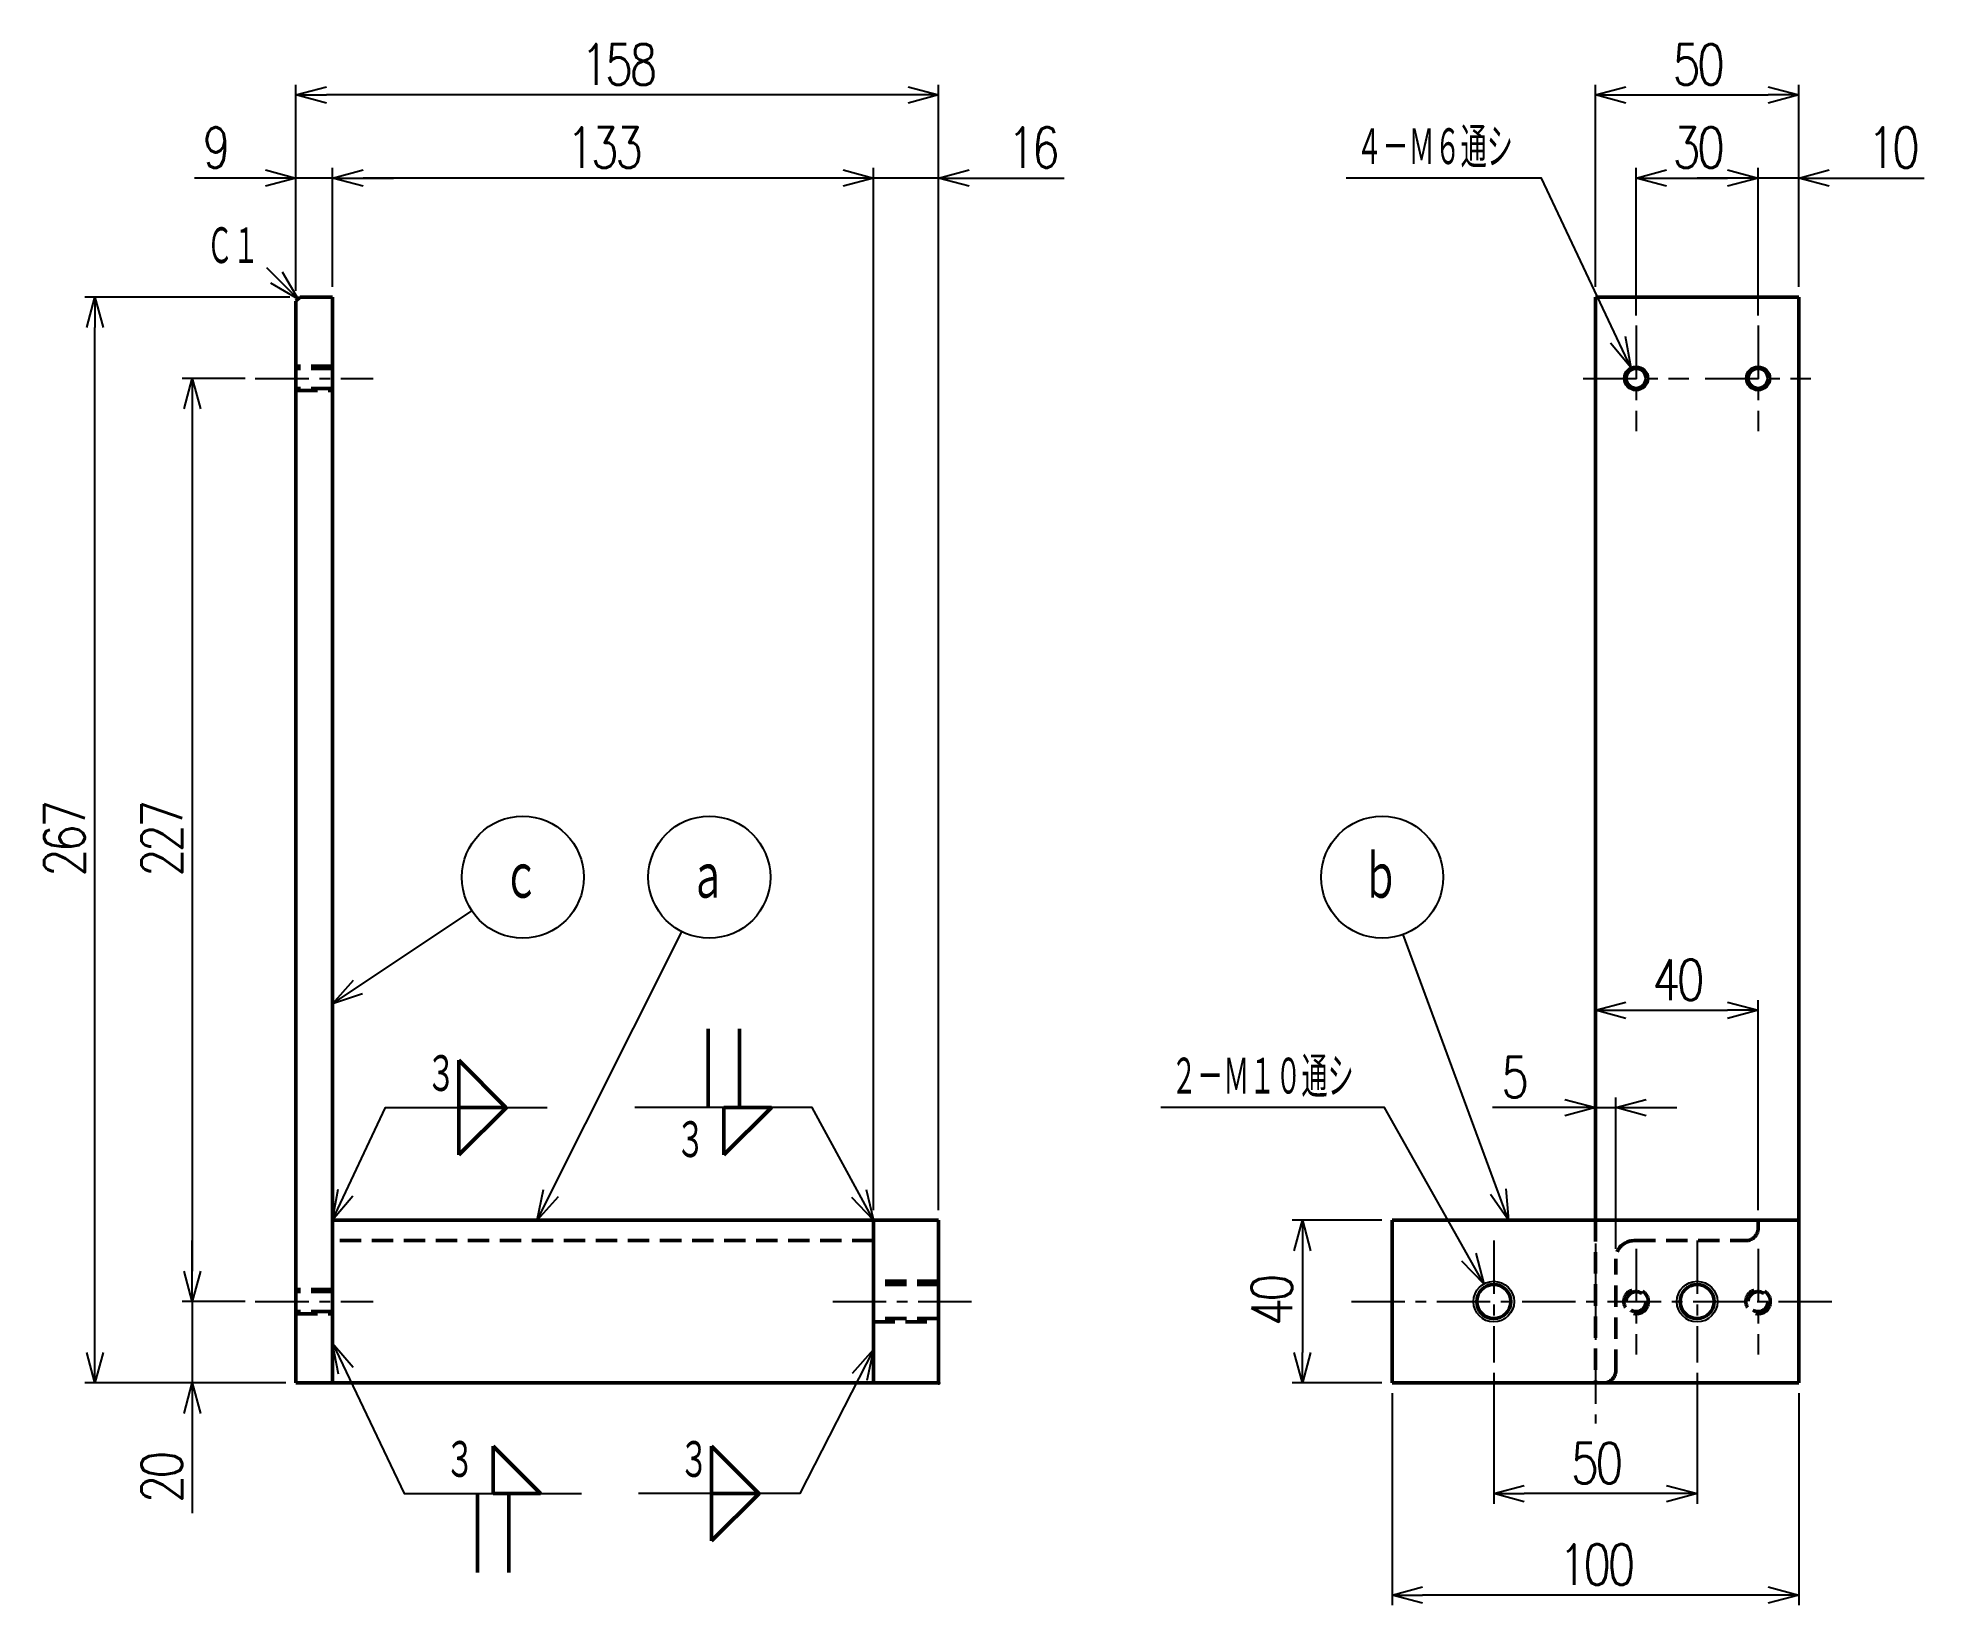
# Model space of a CAD drawing. Header units: millimetres. Extents: x -222 to 242, y -55 to 331.
import ezdxf

# ---------------------------------------------------------------- set-up
doc = ezdxf.new("R2010")
doc.units = ezdxf.units.MM
doc.header["$LTSCALE"] = 0.413386
doc.linetypes.add('CENTER', pattern=[50.8, 31.75, -6.35, 6.35, -6.35])
doc.linetypes.add('DASHED', pattern=[19.05, 12.7, -6.35])
doc.layers.add('NoLayerName_001', color=7, linetype='Continuous')
doc.styles.get("Standard").update_dxf_attribs({"font": 'txt', "bigfont": 'extfont2'})
doc.dimstyles.get("Standard").update_dxf_attribs({"dimtxt": 2.5, "dimasz": 2.5, "dimexe": 1.25, "dimexo": 0.625, "dimtad": 1, "dimdec": 3, "dimzin": 0, "dimdsep": 46, "dimtxsty": 'Standard', "dimcen": 2.5, "dimadec": 0, "dimazin": 0, "dimtfac": 0.75, "dimtdec": 3, "dimtmove": 0, "dimatfit": 3, "dimfxl": 1, "dimarcsym": 0})

# ---------------------------------------------------------------- blocks, each defined once
blk = doc.blocks.new('_OPEN30')
at = {"color": 0, "linetype": 'ByBlock', "lineweight": -2}
for p, q in [((-1, 0.267949), (0, 0)), ((0, 0), (-1, -0.267949)), ((0, 0), (-1, 0))]:
    blk.add_line(p, q, dxfattribs=at)
blk = doc.blocks.new('*D34')
at = {"layer": 'Defpoints', "color": 0}
for p in [(-149, 296.25), (-149, 267), (-16, 40)]:
    blk.add_point(p, dxfattribs=at)
at = {"layer": 'NoLayerName_001', "color": 0, "linetype": 'Continuous', "lineweight": 25}
for p, q in [((-149, 269.5), (-149, 298.75)), ((-16, 42.5), (-16, 298.75)), ((-23.5, 296.25), (-141.5, 296.25))]:
    blk.add_line(p, q, dxfattribs=at)
at = {"layer": 'NoLayerName_001', "color": 0, "lineweight": 25, "xscale": 7.5, "yscale": 7.5, "zscale": 7.5, "rotation": 180}
blk.add_blockref('_OPEN30', (-149, 296.25), dxfattribs=at)
at = {"layer": 'NoLayerName_001', "color": 0, "lineweight": 25, "xscale": 7.5, "yscale": 7.5, "zscale": 7.5}
blk.add_blockref('_OPEN30', (-16, 296.25), dxfattribs=at)
at = {"layer": 'NoLayerName_001', "color": 2, "lineweight": 50, "insert": (-82.5, 303.75), "char_height": 10, "attachment_point": 5}
blk.add_mtext('\\W0.8000;\\T0.8750;133', dxfattribs=at)
blk = doc.blocks.new('*D35')
at = {"layer": 'Defpoints', "color": 0}
for p in [(-158, 296.25), (-158, 266), (-149, 267)]:
    blk.add_point(p, dxfattribs=at)
at = {"layer": 'NoLayerName_001', "color": 0, "linetype": 'Continuous', "lineweight": 25}
for p, q in [((-158, 268.5), (-158, 298.75)), ((-149, 269.5), (-149, 298.75)), ((-158, 296.25), (-182.95, 296.25)), ((-165.5, 296.25), (-173, 296.25)), ((-149, 296.25), (-158, 296.25)), ((-141.5, 296.25), (-134, 296.25))]:
    blk.add_line(p, q, dxfattribs=at)
at = {"layer": 'NoLayerName_001', "color": 0, "lineweight": 25, "xscale": 7.5, "yscale": 7.5, "zscale": 7.5}
blk.add_blockref('_OPEN30', (-158, 296.25), dxfattribs=at)
at = {"layer": 'NoLayerName_001', "color": 0, "lineweight": 25, "xscale": 7.5, "yscale": 7.5, "zscale": 7.5, "rotation": 180}
blk.add_blockref('_OPEN30', (-149, 296.25), dxfattribs=at)
at = {"layer": 'NoLayerName_001', "color": 2, "lineweight": 50, "insert": (-177.98, 303.75), "char_height": 10, "attachment_point": 5}
blk.add_mtext('\\W0.8000;\\T0.8750;9', dxfattribs=at)
blk = doc.blocks.new('*D36')
at = {"layer": 'Defpoints', "color": 0}
for p in [(-16, 296.25), (-16, 40), (0, 40)]:
    blk.add_point(p, dxfattribs=at)
at = {"layer": 'NoLayerName_001', "color": 0, "linetype": 'Continuous', "lineweight": 25}
for p, q in [((-16, 42.5), (-16, 298.75)), ((0, 42.5), (0, 298.75)), ((-23.5, 296.25), (-31, 296.25)), ((0, 296.25), (-16, 296.25)), ((0, 296.25), (30.86, 296.25)), ((7.5, 296.25), (15, 296.25))]:
    blk.add_line(p, q, dxfattribs=at)
at = {"layer": 'NoLayerName_001', "color": 0, "lineweight": 25, "xscale": 7.5, "yscale": 7.5, "zscale": 7.5}
blk.add_blockref('_OPEN30', (-16, 296.25), dxfattribs=at)
at = {"layer": 'NoLayerName_001', "color": 0, "lineweight": 25, "xscale": 7.5, "yscale": 7.5, "zscale": 7.5, "rotation": 180}
blk.add_blockref('_OPEN30', (0, 296.25), dxfattribs=at)
at = {"layer": 'NoLayerName_001', "color": 2, "lineweight": 50, "insert": (22.93, 303.75), "char_height": 10, "attachment_point": 5}
blk.add_mtext('\\W0.8000;\\T0.8750;16', dxfattribs=at)
blk = doc.blocks.new('DIM_0009')
at = {"color": 3, "linetype": 'Continuous', "lineweight": 25}
blk.add_line((22.45, 0), (14.76, 7.69), dxfattribs=at)
blk.add_lwpolyline([(18.57, 6.72), (22.45, 0), (15.73, 3.88)], dxfattribs=at)
at = {"color": 2, "linetype": 'Continuous', "lineweight": 50, "width": 0.583333}
blk.add_text('Ｃ１', height=10, dxfattribs=at).set_placement((0, 7.89))
blk = doc.blocks.new('*D38')
at = {"layer": 'Defpoints', "color": 0}
for p in [(-158, 316.7), (-158, 266), (0, 40)]:
    blk.add_point(p, dxfattribs=at)
at = {"layer": 'NoLayerName_001', "color": 0, "linetype": 'Continuous', "lineweight": 25}
for p, q in [((-158, 268.5), (-158, 319.2)), ((-7.5, 316.7), (-150.5, 316.7)), ((0, 42.5), (0, 319.2))]:
    blk.add_line(p, q, dxfattribs=at)
at = {"layer": 'NoLayerName_001', "color": 0, "lineweight": 25, "xscale": 7.5, "yscale": 7.5, "zscale": 7.5, "rotation": 180}
blk.add_blockref('_OPEN30', (-158, 316.7), dxfattribs=at)
at = {"layer": 'NoLayerName_001', "color": 0, "lineweight": 25, "xscale": 7.5, "yscale": 7.5, "zscale": 7.5}
blk.add_blockref('_OPEN30', (0, 316.7), dxfattribs=at)
at = {"layer": 'NoLayerName_001', "color": 2, "lineweight": 50, "insert": (-79, 324.2), "char_height": 10, "attachment_point": 5}
blk.add_mtext('\\W0.8000;\\T0.8750;158', dxfattribs=at)
blk = doc.blocks.new('*D39')
at = {"layer": 'Defpoints', "color": 0}
for p in [(-207.44, 267), (-157, 267), (-158, 0)]:
    blk.add_point(p, dxfattribs=at)
at = {"layer": 'NoLayerName_001', "color": 0, "linetype": 'Continuous', "lineweight": 25}
for p, q in [((-159.5, 267), (-209.94, 267)), ((-207.44, 7.5), (-207.44, 259.5)), ((-160.5, 0), (-209.94, 0))]:
    blk.add_line(p, q, dxfattribs=at)
at = {"layer": 'NoLayerName_001', "color": 0, "lineweight": 25, "xscale": 7.5, "yscale": 7.5, "zscale": 7.5}
for p, rotation in [((-207.44, 267), 90), ((-207.44, 0), 270)]:
    blk.add_blockref('_OPEN30', p, dxfattribs=dict(at, rotation=rotation))
at = {"layer": 'NoLayerName_001', "color": 2, "lineweight": 50, "insert": (-214.94, 133.5), "char_height": 10, "attachment_point": 5, "rotation": 90}
blk.add_mtext('\\W0.8000;\\T0.8750;267', dxfattribs=at)
blk = doc.blocks.new('*D40')
at = {"layer": 'Defpoints', "color": 0}
for p in [(-168, 247), (-183.5, 20), (-170.5, 20)]:
    blk.add_point(p, dxfattribs=at)
at = {"layer": 'NoLayerName_001', "color": 0, "linetype": 'Continuous', "lineweight": 25}
for p, q in [((-170.5, 247), (-186, 247)), ((-183.5, 239.5), (-183.5, 27.5)), ((-173, 20), (-186, 20))]:
    blk.add_line(p, q, dxfattribs=at)
at = {"layer": 'NoLayerName_001', "color": 0, "lineweight": 25, "xscale": 7.5, "yscale": 7.5, "zscale": 7.5}
for p, rotation in [((-183.5, 247), 90), ((-183.5, 20), 270)]:
    blk.add_blockref('_OPEN30', p, dxfattribs=dict(at, rotation=rotation))
at = {"layer": 'NoLayerName_001', "color": 2, "lineweight": 50, "insert": (-191, 133.5), "char_height": 10, "attachment_point": 5, "rotation": 90}
blk.add_mtext('\\W0.8000;\\T0.8750;227', dxfattribs=at)
blk = doc.blocks.new('*D41')
at = {"layer": 'Defpoints', "color": 0}
for p in [(-168, 20), (-183.5, 0), (-158, 0)]:
    blk.add_point(p, dxfattribs=at)
at = {"layer": 'NoLayerName_001', "color": 0, "linetype": 'Continuous', "lineweight": 25}
for p, q in [((-183.5, 27.5), (-183.5, 35)), ((-170.5, 20), (-186, 20)), ((-183.5, 20), (-183.5, 0)), ((-160.5, 0), (-186, 0)), ((-183.5, 0), (-183.5, -32)), ((-183.5, -7.5), (-183.5, -15))]:
    blk.add_line(p, q, dxfattribs=at)
at = {"layer": 'NoLayerName_001', "color": 0, "lineweight": 25, "xscale": 7.5, "yscale": 7.5, "zscale": 7.5}
for p, rotation in [((-183.5, 20), 270), ((-183.5, 0), 90)]:
    blk.add_blockref('_OPEN30', p, dxfattribs=dict(at, rotation=rotation))
at = {"layer": 'NoLayerName_001', "color": 2, "lineweight": 50, "insert": (-191, -23.5), "char_height": 10, "attachment_point": 5, "rotation": 90}
blk.add_mtext('\\W0.8000;\\T0.8750;20', dxfattribs=at)
blk = doc.blocks.new('JZB_0007')
at = {"layer": 'NoLayerName_001', "color": 7, "linetype": 'Continuous', "lineweight": 50}
for p, q in [((1, 267), (0, 266)), ((0, 266), (0, 0)), ((9, 267), (1, 267)), ((9, 267), (9, 0)), ((9, 0), (0, 0))]:
    blk.add_line(p, q, dxfattribs=at)
blk = doc.blocks.new('JZB_0008')
at = {"layer": 'NoLayerName_001', "color": 7, "linetype": 'Continuous', "lineweight": 50}
for p, q in [((16, 40), (0, 40)), ((0, 40), (0, 0)), ((16, 0), (16, 40)), ((16, 0), (0, 0))]:
    blk.add_line(p, q, dxfattribs=at)
blk = doc.blocks.new('JZB_0009')
at = {"layer": 'NoLayerName_001', "color": 7, "linetype": 'Continuous', "lineweight": 50}
for p, q in [((133, 40), (0, 40)), ((133, 0), (0, 0))]:
    blk.add_line(p, q, dxfattribs=at)
at = {"layer": 'NoLayerName_001', "color": 3, "linetype": 'DASHED', "lineweight": 50}
blk.add_line((133, 35), (0, 35), dxfattribs=at)
blk = doc.blocks.new('JZB_0010')
at = {"layer": 'NoLayerName_001', "color": 3, "linetype": 'DASHED', "lineweight": 50}
for p, q in [((19, 6), (10, 6)), ((19, 5.46), (10, 5.46)), ((19, 0.54), (10, 0.54)), ((10, 0), (19, 0))]:
    blk.add_line(p, q, dxfattribs=at)
at = {"layer": 'NoLayerName_001', "color": 4, "linetype": 'CENTER', "lineweight": 25}
blk.add_line((0, 3), (29, 3), dxfattribs=at)
blk = doc.blocks.new('JZB_0011')
at = {"layer": 'NoLayerName_001', "color": 3, "linetype": 'DASHED', "lineweight": 50}
for p, q in [((19, 6), (10, 6)), ((19, 5.46), (10, 5.46)), ((19, 0.54), (10, 0.54)), ((10, 0), (19, 0))]:
    blk.add_line(p, q, dxfattribs=at)
at = {"layer": 'NoLayerName_001', "color": 4, "linetype": 'CENTER', "lineweight": 25}
blk.add_line((0, 3), (29, 3), dxfattribs=at)
blk = doc.blocks.new('JZB_0012')
at = {"layer": 'NoLayerName_001', "color": 3, "linetype": 'DASHED', "lineweight": 50}
for p, q in [((26, 10), (10, 10)), ((26, 9.19), (10, 9.19)), ((26, 0.81), (10, 0.81)), ((10, 0), (26, 0))]:
    blk.add_line(p, q, dxfattribs=at)
at = {"layer": 'NoLayerName_001', "color": 4, "linetype": 'CENTER', "lineweight": 25}
blk.add_line((0, 5), (36, 5), dxfattribs=at)
blk = doc.blocks.new('DIM_0002')
at = {"color": 2, "linetype": 'Continuous', "lineweight": 50}
for p, q in [((31.02, 39.33), (31.02, 27.71)), ((42.63, 27.71), (31.02, 39.33)), ((31.02, 27.71), (42.63, 27.71)), ((31.02, 27.71), (31.02, 16.08)), ((42.74, 27.71), (31.02, 27.71)), ((31.02, 16.08), (42.74, 27.71))]:
    blk.add_line(p, q, dxfattribs=at)
at = {"color": 3, "linetype": 'Continuous', "lineweight": 25}
for points in [[(0, 0), (13.02, 27.71), (52.74, 27.71)], [(5.01, 5.93), (0, 0), (1.37, 7.64)]]:
    blk.add_lwpolyline(points, dxfattribs=at)
at = {"color": 2, "linetype": 'Continuous', "lineweight": 50, "width": 0.666667}
blk.add_text('３', height=10, dxfattribs=at).set_placement((23.02, 30.83))
blk = doc.blocks.new('DIM_0003')
at = {"color": 2, "linetype": 'Continuous', "lineweight": 50}
for p, q in [((18, 47.08), (18, 27.71)), ((25.7, 27.71), (25.7, 47.08)), ((21.85, 27.71), (21.85, 16.08)), ((33.57, 27.71), (21.85, 27.71)), ((21.85, 16.08), (33.57, 27.71))]:
    blk.add_line(p, q, dxfattribs=at)
at = {"color": 3, "linetype": 'Continuous', "lineweight": 25}
for points in [[(58.68, 0), (43.57, 27.71), (0, 27.71)], [(56.85, 7.55), (58.68, 0), (53.32, 5.62)]]:
    blk.add_lwpolyline(points, dxfattribs=at)
at = {"color": 2, "linetype": 'Continuous', "lineweight": 50, "width": 0.666667}
blk.add_text('３', height=10, dxfattribs=at).set_placement((10, 14.58))
blk = doc.blocks.new('DIM_0004')
at = {"color": 3, "linetype": 'Continuous', "lineweight": 25}
for points in [[(0, 0), (35.62, 70.95)], [(5.16, 5.8), (0, 0), (1.57, 7.6)]]:
    blk.add_lwpolyline(points, dxfattribs=at)
blk.add_circle((42.35, 84.35), 15, dxfattribs=at)
at = {"color": 2, "linetype": 'Continuous', "lineweight": 50, "width": 0.666667}
blk.add_text('ａ', height=12.5, dxfattribs=at).set_placement((37.35, 78.1))
blk = doc.blocks.new('DIM_0005')
at = {"color": 3, "linetype": 'Continuous', "lineweight": 25}
for points in [[(0, 0), (34.27, 22.81)], [(7.36, 2.48), (0, 0), (5.13, 5.83)]]:
    blk.add_lwpolyline(points, dxfattribs=at)
blk.add_circle((46.76, 31.12), 15, dxfattribs=at)
at = {"color": 2, "linetype": 'Continuous', "lineweight": 50, "width": 0.666667}
blk.add_text('ｃ', height=12.5, dxfattribs=at).set_placement((41.76, 24.87))
blk = doc.blocks.new('DIM_0006')
at = {"color": 2, "linetype": 'Continuous', "lineweight": 50}
for p, q in [((39.49, 31.16), (39.49, 19.53)), ((51.1, 19.53), (39.49, 31.16)), ((35.63, 19.53), (35.63, 0.15)), ((39.49, 19.53), (51.1, 19.53)), ((43.34, 0.15), (43.34, 19.53))]:
    blk.add_line(p, q, dxfattribs=at)
at = {"color": 3, "linetype": 'Continuous', "lineweight": 25}
for points in [[(1.41, 48.87), (0, 56.51), (5.04, 50.6)], [(0, 56.51), (17.63, 19.53), (61.2, 19.53)]]:
    blk.add_lwpolyline(points, dxfattribs=at)
at = {"color": 2, "linetype": 'Continuous', "lineweight": 50, "width": 0.666667}
blk.add_text('３', height=10, dxfattribs=at).set_placement((27.63, 22.66))
blk = doc.blocks.new('DIM_0007')
at = {"color": 2, "linetype": 'Continuous', "lineweight": 50}
for p, q in [((18, 23.34), (18, 11.72)), ((29.61, 11.72), (18, 23.34)), ((18, 11.72), (29.61, 11.72)), ((18, 11.72), (18, 0.09)), ((29.72, 11.72), (18, 11.72)), ((18, 0.09), (29.72, 11.72))]:
    blk.add_line(p, q, dxfattribs=at)
at = {"color": 3, "linetype": 'Continuous', "lineweight": 25}
for points in [[(57.8, 47.12), (39.72, 11.72), (0, 11.72)], [(52.6, 41.35), (57.8, 47.12), (56.18, 39.53)]]:
    blk.add_lwpolyline(points, dxfattribs=at)
at = {"color": 2, "linetype": 'Continuous', "lineweight": 50, "width": 0.666667}
blk.add_text('３', height=10, dxfattribs=at).set_placement((10, 14.84))
blk = doc.blocks.new('*D42')
at = {"layer": 'Defpoints', "color": 0}
for p in [(201.5, 296.25), (211.5, 267), (201.5, 260)]:
    blk.add_point(p, dxfattribs=at)
at = {"layer": 'NoLayerName_001', "color": 0, "linetype": 'Continuous', "lineweight": 25}
for p, q in [((201.5, 262.5), (201.5, 298.75)), ((211.5, 269.5), (211.5, 298.75)), ((194, 296.25), (186.5, 296.25)), ((211.5, 296.25), (201.5, 296.25)), ((211.5, 296.25), (242.36, 296.25)), ((219, 296.25), (226.5, 296.25))]:
    blk.add_line(p, q, dxfattribs=at)
at = {"layer": 'NoLayerName_001', "color": 0, "lineweight": 25, "xscale": 7.5, "yscale": 7.5, "zscale": 7.5}
blk.add_blockref('_OPEN30', (201.5, 296.25), dxfattribs=at)
at = {"layer": 'NoLayerName_001', "color": 0, "lineweight": 25, "xscale": 7.5, "yscale": 7.5, "zscale": 7.5, "rotation": 180}
blk.add_blockref('_OPEN30', (211.5, 296.25), dxfattribs=at)
at = {"layer": 'NoLayerName_001', "color": 2, "lineweight": 50, "insert": (234.43, 303.75), "char_height": 10, "attachment_point": 5}
blk.add_mtext('\\W0.8000;\\T0.8750;10', dxfattribs=at)
blk = doc.blocks.new('*D43')
at = {"layer": 'Defpoints', "color": 0}
for p in [(201.5, 296.25), (171.5, 260), (201.5, 260)]:
    blk.add_point(p, dxfattribs=at)
at = {"layer": 'NoLayerName_001', "color": 0, "linetype": 'Continuous', "lineweight": 25}
for p, q in [((171.5, 262.5), (171.5, 298.75)), ((201.5, 262.5), (201.5, 298.75)), ((179, 296.25), (194, 296.25))]:
    blk.add_line(p, q, dxfattribs=at)
at = {"layer": 'NoLayerName_001', "color": 0, "lineweight": 25, "xscale": 7.5, "yscale": 7.5, "zscale": 7.5, "rotation": 180}
blk.add_blockref('_OPEN30', (171.5, 296.25), dxfattribs=at)
at = {"layer": 'NoLayerName_001', "color": 0, "lineweight": 25, "xscale": 7.5, "yscale": 7.5, "zscale": 7.5}
blk.add_blockref('_OPEN30', (201.5, 296.25), dxfattribs=at)
at = {"layer": 'NoLayerName_001', "color": 2, "lineweight": 50, "insert": (186.5, 303.75), "char_height": 10, "attachment_point": 5}
blk.add_mtext('\\W0.8000;\\T0.8750;30', dxfattribs=at)
blk = doc.blocks.new('*D44')
at = {"layer": 'Defpoints', "color": 0}
for p in [(136.5, 5), (186.5, 5), (136.5, -27.19)]:
    blk.add_point(p, dxfattribs=at)
at = {"layer": 'NoLayerName_001', "color": 0, "linetype": 'Continuous', "lineweight": 25}
for p, q in [((136.5, 2.5), (136.5, -29.69)), ((186.5, 2.5), (186.5, -29.69)), ((179, -27.19), (144, -27.19))]:
    blk.add_line(p, q, dxfattribs=at)
at = {"layer": 'NoLayerName_001', "color": 0, "lineweight": 25, "xscale": 7.5, "yscale": 7.5, "zscale": 7.5}
for p, rotation in [((136.5, -27.19), 180), ((186.5, -27.19), 360)]:
    blk.add_blockref('_OPEN30', p, dxfattribs=dict(at, rotation=rotation))
at = {"layer": 'NoLayerName_001', "color": 2, "lineweight": 50, "insert": (161.5, -19.69), "char_height": 10, "attachment_point": 5}
blk.add_mtext('\\W0.8000;\\T0.8750;50', dxfattribs=at)
blk = doc.blocks.new('*D45')
at = {"layer": 'Defpoints', "color": 0}
for p in [(111.5, 0), (211.5, 0), (111.5, -52.16)]:
    blk.add_point(p, dxfattribs=at)
at = {"layer": 'NoLayerName_001', "color": 0, "linetype": 'Continuous', "lineweight": 25}
for p, q in [((111.5, -2.5), (111.5, -54.66)), ((211.5, -2.5), (211.5, -54.66)), ((204, -52.16), (119, -52.16))]:
    blk.add_line(p, q, dxfattribs=at)
at = {"layer": 'NoLayerName_001', "color": 0, "lineweight": 25, "xscale": 7.5, "yscale": 7.5, "zscale": 7.5}
for p, rotation in [((111.5, -52.16), 180), ((211.5, -52.16), 360)]:
    blk.add_blockref('_OPEN30', p, dxfattribs=dict(at, rotation=rotation))
at = {"layer": 'NoLayerName_001', "color": 2, "lineweight": 50, "insert": (161.5, -44.66), "char_height": 10, "attachment_point": 5}
blk.add_mtext('\\W0.8000;\\T0.8750;100', dxfattribs=at)
blk = doc.blocks.new('DIM_0010')
at = {"color": 3, "linetype": 'Continuous', "lineweight": 25}
for points in [[(70.01, 0), (48, 46.53), (0, 46.53)], [(68.62, 7.64), (70.01, 0), (64.99, 5.92)]]:
    blk.add_lwpolyline(points, dxfattribs=at)
at = {"color": 2, "linetype": 'Continuous', "lineweight": 50, "width": 0.583333}
blk.add_text('４－Ｍ６通シ', height=10, dxfattribs=at).set_placement((2.5, 49.03))
blk = doc.blocks.new('*D47')
at = {"layer": 'Defpoints', "color": 0}
for p in [(166.5, 67.71), (161.5, 40), (166.5, 30.5)]:
    blk.add_point(p, dxfattribs=at)
at = {"layer": 'NoLayerName_001', "color": 0, "linetype": 'Continuous', "lineweight": 25}
for p, q in [((166.5, 33), (166.5, 70.21)), ((161.5, 67.71), (136.17, 67.71)), ((154, 67.71), (146.5, 67.71)), ((161.5, 67.71), (166.5, 67.71)), ((174, 67.71), (181.5, 67.71))]:
    blk.add_line(p, q, dxfattribs=at)
at = {"layer": 'NoLayerName_001', "color": 0, "lineweight": 25, "xscale": 7.5, "yscale": 7.5, "zscale": 7.5}
blk.add_blockref('_OPEN30', (161.5, 67.71), dxfattribs=at)
at = {"layer": 'NoLayerName_001', "color": 0, "lineweight": 25, "xscale": 7.5, "yscale": 7.5, "zscale": 7.5, "rotation": 180}
blk.add_blockref('_OPEN30', (166.5, 67.71), dxfattribs=at)
at = {"layer": 'NoLayerName_001', "color": 2, "lineweight": 50, "insert": (141.34, 75.21), "char_height": 10, "attachment_point": 5}
blk.add_mtext('\\W0.8000;\\T0.8750;5', dxfattribs=at)
blk = doc.blocks.new('DIM_0011')
at = {"color": 3, "linetype": 'Continuous', "lineweight": 25}
for points in [[(79.4, 0), (55, 43.35), (0, 43.35)], [(77.47, 7.52), (79.4, 0), (73.97, 5.55)]]:
    blk.add_lwpolyline(points, dxfattribs=at)
at = {"color": 2, "linetype": 'Continuous', "lineweight": 50, "width": 0.583333}
blk.add_text('２－Ｍ１０通シ', height=10, dxfattribs=at).set_placement((2.5, 45.85))
blk = doc.blocks.new('*D49')
at = {"layer": 'Defpoints', "color": 0}
for p in [(211.5, 316.7), (161.5, 267), (211.5, 267)]:
    blk.add_point(p, dxfattribs=at)
at = {"layer": 'NoLayerName_001', "color": 0, "linetype": 'Continuous', "lineweight": 25}
for p, q in [((161.5, 269.5), (161.5, 319.2)), ((169, 316.7), (204, 316.7)), ((211.5, 269.5), (211.5, 319.2))]:
    blk.add_line(p, q, dxfattribs=at)
at = {"layer": 'NoLayerName_001', "color": 0, "lineweight": 25, "xscale": 7.5, "yscale": 7.5, "zscale": 7.5, "rotation": 180}
blk.add_blockref('_OPEN30', (161.5, 316.7), dxfattribs=at)
at = {"layer": 'NoLayerName_001', "color": 0, "lineweight": 25, "xscale": 7.5, "yscale": 7.5, "zscale": 7.5}
blk.add_blockref('_OPEN30', (211.5, 316.7), dxfattribs=at)
at = {"layer": 'NoLayerName_001', "color": 2, "lineweight": 50, "insert": (186.5, 324.2), "char_height": 10, "attachment_point": 5}
blk.add_mtext('\\W0.8000;\\T0.8750;50', dxfattribs=at)
blk = doc.blocks.new('*D50')
at = {"layer": 'Defpoints', "color": 0}
for p in [(201.5, 91.64), (161.5, 40), (201.5, 40)]:
    blk.add_point(p, dxfattribs=at)
at = {"layer": 'NoLayerName_001', "color": 0, "linetype": 'Continuous', "lineweight": 25}
for p, q in [((201.5, 42.5), (201.5, 94.14)), ((169, 91.64), (194, 91.64))]:
    blk.add_line(p, q, dxfattribs=at)
at = {"layer": 'NoLayerName_001', "color": 0, "lineweight": 25, "xscale": 7.5, "yscale": 7.5, "zscale": 7.5, "rotation": 180}
blk.add_blockref('_OPEN30', (161.5, 91.64), dxfattribs=at)
at = {"layer": 'NoLayerName_001', "color": 0, "lineweight": 25, "xscale": 7.5, "yscale": 7.5, "zscale": 7.5}
blk.add_blockref('_OPEN30', (201.5, 91.64), dxfattribs=at)
at = {"layer": 'NoLayerName_001', "color": 2, "lineweight": 50, "insert": (181.5, 99.14), "char_height": 10, "attachment_point": 5}
blk.add_mtext('\\W0.8000;\\T0.8750;40', dxfattribs=at)
blk = doc.blocks.new('*D51')
at = {"layer": 'Defpoints', "color": 0}
for p in [(111.5, 40), (89.46, 0), (111.5, 0)]:
    blk.add_point(p, dxfattribs=at)
at = {"layer": 'NoLayerName_001', "color": 0, "linetype": 'Continuous', "lineweight": 25}
for p, q in [((109, 40), (86.96, 40)), ((89.46, 32.5), (89.46, 7.5)), ((109, 0), (86.96, 0))]:
    blk.add_line(p, q, dxfattribs=at)
at = {"layer": 'NoLayerName_001', "color": 0, "lineweight": 25, "xscale": 7.5, "yscale": 7.5, "zscale": 7.5}
for p, rotation in [((89.46, 40), 90), ((89.46, 0), 270)]:
    blk.add_blockref('_OPEN30', p, dxfattribs=dict(at, rotation=rotation))
at = {"layer": 'NoLayerName_001', "color": 2, "lineweight": 50, "insert": (81.96, 20), "char_height": 10, "attachment_point": 5, "rotation": 90}
blk.add_mtext('\\W0.8000;\\T0.8750;40', dxfattribs=at)
blk = doc.blocks.new('JZB_0016')
at = {"layer": 'NoLayerName_001', "color": 7, "linetype": 'Continuous', "lineweight": 50}
for p, q in [((0, 0), (0, 227)), ((0, 227), (50, 227)), ((50, 227), (50, 0))]:
    blk.add_line(p, q, dxfattribs=at)
blk = doc.blocks.new('JZB_0017')
at = {"layer": 'NoLayerName_001', "color": 7, "linetype": 'Continuous', "lineweight": 50}
for p, q in [((0, 40), (100, 40)), ((0, 0), (0, 40)), ((100, 40), (100, 0)), ((100, 0), (0, 0))]:
    blk.add_line(p, q, dxfattribs=at)
blk = doc.blocks.new('JZB_0018')
at = {"layer": 'NoLayerName_001', "color": 3, "linetype": 'DASHED', "lineweight": 50}
for p, q in [((0, 40), (0, 0)), ((40, 38), (40, 40)), ((9.5, 35), (37, 35)), ((5, 3), (5, 30.5))]:
    blk.add_line(p, q, dxfattribs=at)
for centre, radius, start, end in [((37, 38), 3, 270, 0), ((9.5, 30.5), 4.5, 90, 180), ((2, 3), 3, 270, 0)]:
    blk.add_arc(centre, radius, start, end, dxfattribs=at)
blk = doc.blocks.new('JZB_0019')
at = {"layer": 'NoLayerName_001', "color": 4, "linetype": 'CENTER', "lineweight": 25}
blk.add_line((3, 26), (3, 0), dxfattribs=at)
at = {"layer": 'NoLayerName_001', "color": 3, "linetype": 'DASHED', "lineweight": 50}
for radius in [3, 2.46]:
    blk.add_circle((3, 13), radius, dxfattribs=at)
blk = doc.blocks.new('JZB_0020')
at = {"layer": 'NoLayerName_001', "color": 4, "linetype": 'CENTER', "lineweight": 25}
for p, q in [((13, 26), (13, 0)), ((0, 13), (26, 13))]:
    blk.add_line(p, q, dxfattribs=at)
at = {"layer": 'NoLayerName_001', "color": 3, "linetype": 'Continuous', "lineweight": 25}
blk.add_circle((13, 13), 3, dxfattribs=at)
at = {"layer": 'NoLayerName_001', "color": 7, "linetype": 'Continuous', "lineweight": 50}
blk.add_circle((13, 13), 2.46, dxfattribs=at)
blk = doc.blocks.new('JZB_0021')
at = {"layer": 'NoLayerName_001', "color": 4, "linetype": 'CENTER', "lineweight": 25}
for p, q in [((13, 26), (13, 0)), ((0, 13), (26, 13))]:
    blk.add_line(p, q, dxfattribs=at)
at = {"layer": 'NoLayerName_001', "color": 3, "linetype": 'Continuous', "lineweight": 25}
blk.add_circle((13, 13), 3, dxfattribs=at)
at = {"layer": 'NoLayerName_001', "color": 7, "linetype": 'Continuous', "lineweight": 50}
blk.add_circle((13, 13), 2.46, dxfattribs=at)
blk = doc.blocks.new('JZB_0022')
at = {"layer": 'NoLayerName_001', "color": 4, "linetype": 'CENTER', "lineweight": 25}
blk.add_line((3, 26), (3, 0), dxfattribs=at)
at = {"layer": 'NoLayerName_001', "color": 3, "linetype": 'DASHED', "lineweight": 50}
for radius in [3, 2.46]:
    blk.add_circle((3, 13), radius, dxfattribs=at)
blk = doc.blocks.new('JZB_0023')
at = {"layer": 'NoLayerName_001', "color": 4, "linetype": 'CENTER', "lineweight": 25}
blk.add_line((5, 30), (5, 0), dxfattribs=at)
at = {"layer": 'NoLayerName_001', "color": 3, "linetype": 'Continuous', "lineweight": 25}
blk.add_circle((5, 15), 5, dxfattribs=at)
at = {"layer": 'NoLayerName_001', "color": 7, "linetype": 'Continuous', "lineweight": 50}
blk.add_circle((5, 15), 4.19, dxfattribs=at)
blk = doc.blocks.new('JZB_0024')
at = {"layer": 'NoLayerName_001', "color": 4, "linetype": 'CENTER', "lineweight": 25}
blk.add_line((5, 30), (5, 0), dxfattribs=at)
at = {"layer": 'NoLayerName_001', "color": 3, "linetype": 'Continuous', "lineweight": 25}
blk.add_circle((5, 15), 5, dxfattribs=at)
at = {"layer": 'NoLayerName_001', "color": 7, "linetype": 'Continuous', "lineweight": 50}
blk.add_circle((5, 15), 4.19, dxfattribs=at)
blk = doc.blocks.new('DIM_0008')
at = {"color": 3, "linetype": 'Continuous', "lineweight": 25}
for points in [[(46.09, 0), (20.19, 70.28)], [(45.39, 7.73), (46.09, 0), (41.61, 6.34)]]:
    blk.add_lwpolyline(points, dxfattribs=at)
blk.add_circle((15, 84.35), 15, dxfattribs=at)
at = {"color": 2, "linetype": 'Continuous', "lineweight": 50, "width": 0.666667}
blk.add_text('ｂ', height=12.5, dxfattribs=at).set_placement((10, 78.1))

msp = doc.modelspace()

# ---------------------------------------------------------------- linework, layer by layer
at = {"layer": 'NoLayerName_001', "color": 4, "linetype": 'CENTER', "lineweight": 25}
for p, q in [((161.5037, 50), (161.5037, -10)), ((101.5037, 20), (221.5037, 20))]:
    msp.add_line(p, q, dxfattribs=at)
at = {"layer": 'NoLayerName_001', "color": 7, "linetype": 'Continuous', "lineweight": 50}
msp.add_point((0, 0), dxfattribs=at)

# ---------------------------------------------------------------- block references
at = {"layer": 'NoLayerName_001', "color": 3, "linetype": 'Continuous', "lineweight": 25}
for name, p in [('DIM_0010', (100.2089, 249.7119)), ('DIM_0009', (-179.951, 266.5)), ('DIM_0005', (-149, 93.2337)), ('DIM_0004', (-98.7176, 40)), ('DIM_0008', (94.0598, 40)), ('DIM_0003', (-74.6754, 40)), ('DIM_0002', (-149, 40)), ('DIM_0011', (54.6507, 24.3572)), ('DIM_0006', (-149, -46.7186)), ('DIM_0007', (-73.8042, -38.9053))]:
    msp.add_blockref(name, p, dxfattribs=at)
at = {"layer": 'NoLayerName_001'}
for name, p in [('JZB_0007', (-158, 0)), ('JZB_0016', (161.5037, 40)), ('JZB_0020', (158.5037, 234)), ('JZB_0021', (188.5037, 234)), ('JZB_0011', (-168, 244)), ('JZB_0009', (-149, 0)), ('JZB_0008', (-16, 0)), ('JZB_0017', (111.5037, 0)), ('JZB_0018', (161.5037, 0)), ('JZB_0023', (131.5037, 5)), ('JZB_0019', (168.5037, 7)), ('JZB_0024', (181.5037, 5)), ('JZB_0022', (198.5037, 7)), ('JZB_0012', (-26, 15)), ('JZB_0010', (-168, 17))]:
    msp.add_blockref(name, p, dxfattribs=at)

# ---------------------------------------------------------------- dimensions: what is measured, and where the dimension line sits
at = {"layer": 'NoLayerName_001', "color": 3, "linetype": 'Continuous', "lineweight": 50}
for base, p1, p2, angle, picture, middle in [((-158, 316.6968), (0, 40), (-158, 266), 180, '*D38', (-79, 316.6968)), ((-158, 296.246), (-149, 267), (-158, 266), 180, '*D35', (-177.9762, 296.246)), ((-149, 296.246), (-16, 40), (-149, 267), 180, '*D34', (-82.5, 296.246)), ((-16, 296.246), (0, 40), (-16, 40), 180, '*D36', (22.9286, 296.246)), ((201.5037, 296.246), (211.5037, 267), (201.5037, 260), 180, '*D42', (234.4322, 296.246)), ((-207.4405, 267), (-158, 0), (-157, 267), 90, '*D39', (-207.4405, 133.5)), ((-183.4972, 20), (-168, 247), (-170.5, 20), 270, '*D40', (-183.4972, 133.5)), ((89.4576, 0), (111.5037, 40), (111.5037, 0), 270, '*D51', (89.4576, 20)), ((-183.4972, 0), (-168, 20), (-158, 0), 270, '*D41', (-183.4972, -23.5)), ((136.5037, -27.1874), (186.5037, 5), (136.5037, 5), 180, '*D44', (161.5037, -27.1874)), ((111.5037, -52.1628), (211.5037, 0), (111.5037, 0), 180, '*D45', (161.5037, -52.1628))]:
    dim = msp.add_linear_dim(base=base, p1=p1, p2=p2, angle=angle, text='\\W0.8000;\\T0.8750;<>', dimstyle='Standard', override={"dimtxt": 10, "dimasz": 7.5, "dimexe": 2.5, "dimexo": 2.5, "dimgap": 2.5, "dimzin": 8, "dimblk": 'OPEN30', "dimclrd": 0, "dimclre": 0, "dimclrt": 2, "dimtp": 0, "dimtm": 0, "dimlwd": 25, "dimlwe": 25}, dxfattribs=at)
    dim.commit()
    dim.dimension.update_dxf_attribs({"geometry": picture, "text_midpoint": middle, "dimtype": 160})
for base, p1, p2, override, picture, middle in [((211.5037, 316.6968), (161.5037, 267), (211.5037, 267), {"dimtxt": 10, "dimasz": 7.5, "dimexe": 2.5, "dimexo": 2.5, "dimgap": 2.5, "dimzin": 8, "dimblk": 'OPEN30', "dimclrd": 0, "dimclre": 0, "dimclrt": 2, "dimtp": 0, "dimtm": 0, "dimlwd": 25, "dimlwe": 25}, '*D49', (186.5037, 316.6968)), ((201.5037, 296.246), (171.5037, 260), (201.5037, 260), {"dimtxt": 10, "dimasz": 7.5, "dimexe": 2.5, "dimexo": 2.5, "dimgap": 2.5, "dimzin": 8, "dimblk": 'OPEN30', "dimclrd": 0, "dimclre": 0, "dimclrt": 2, "dimtp": 0, "dimtm": 0, "dimlwd": 25, "dimlwe": 25}, '*D43', (186.5037, 296.246)), ((201.5037, 91.6409), (161.5037, 40), (201.5037, 40), {"dimtxt": 10, "dimasz": 7.5, "dimexe": 2.5, "dimexo": 2.5, "dimgap": 2.5, "dimzin": 8, "dimblk": 'OPEN30', "dimse1": 1, "dimclrd": 0, "dimclre": 0, "dimclrt": 2, "dimtp": 0, "dimtm": 0, "dimlwd": 25, "dimlwe": 25}, '*D50', (181.5037, 91.6409)), ((166.5037, 67.7066), (161.5037, 40), (166.5037, 30.5), {"dimtxt": 10, "dimasz": 7.5, "dimexe": 2.5, "dimexo": 2.5, "dimgap": 2.5, "dimzin": 8, "dimblk": 'OPEN30', "dimse1": 1, "dimclrd": 0, "dimclre": 0, "dimclrt": 2, "dimtp": 0, "dimtm": 0, "dimlwd": 25, "dimlwe": 25}, '*D47', (141.337, 67.7066))]:
    dim = msp.add_linear_dim(base=base, p1=p1, p2=p2, text='\\W0.8000;\\T0.8750;<>', dimstyle='Standard', override=override, dxfattribs=at)
    dim.commit()
    dim.dimension.update_dxf_attribs({"geometry": picture, "text_midpoint": middle, "dimtype": 160})

doc.saveas('drawing.dxf')
